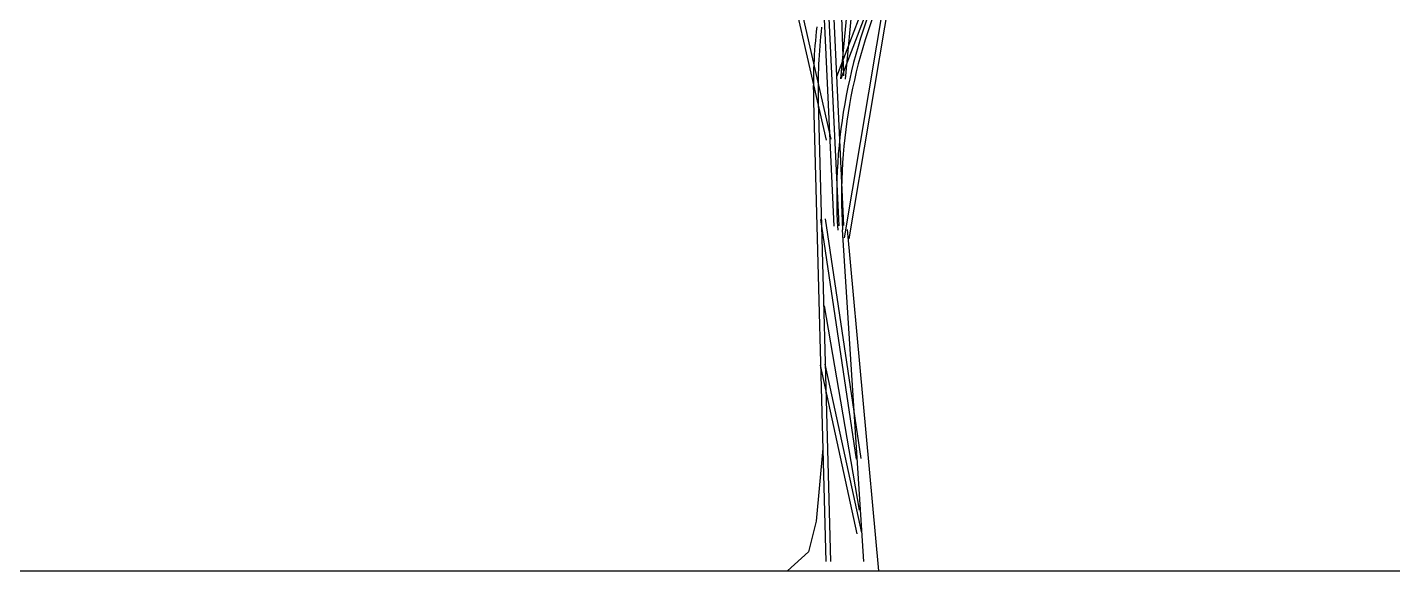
# Model space of a CAD drawing. Header units: millimetres. Extents: x 454 to 24074, y 929 to 15016.
# Drawn here: x 14676 to 17479, y 6044 to 7159 of the extents above; entities that cross this region are included whole.
import ezdxf

# ---------------------------------------------------------------- set-up
doc = ezdxf.new("R2010")
doc.units = ezdxf.units.MM
doc.layers.add('cadblocksdwg.com', color=255, linetype='Continuous')

# ---------------------------------------------------------------- blocks, each defined once
blk = doc.blocks.new('Trees side 013_cad-block.com')
at = {"color": 0}
for p, q in [((214.8, 1979.1), (307.7, 2985.8)), ((234, 1977.3), (326.9, 2984)), ((157, 1731.3), (-122.7, 2957)), ((175.8, 1735.5), (-103.9, 2961.3)), ((547, 2905.7), (196.8, 1985.9)), ((565, 2898.9), (214.8, 1979.1)), ((227.3, 1990.7), (200.5, 2759.7)), ((229, 1338.4), (438.1, 2578.1)), ((248, 1335.2), (457.2, 2574.9)), ((135.2, 2479.7), (187, 1386.4)), ((154.4, 2480.6), (206.3, 1387.3)), ((173.7, 2481.5), (225.5, 1388.2)), ((104.8, 1887), (154.4, 36.6)), ((124.1, 1887.5), (173.7, 37.1)), ((277.3, 448.7), (134.4, 1412.9)), ((296.4, 451.5), (153.4, 1415.7)), ((307.7, 37.1), (221.6, 1371.4)), ((367.3, 0), (240.9, 1372.6)), ((289.8, 243.8), (148.7, 1065.1)), ((279.9, 148.9), (133.4, 827.2)), ((298.8, 153), (152.2, 831.3)), ((142.2, 491.3), (115.3, 199.2)), ((115.3, 199.2), (84.5, 76.2)), ((84.5, 76.2), (0, 0))]:
    blk.add_line(p, q, dxfattribs=at)
for centre, radius, start, end in [((2336.4, 1507.8), 2138.5, 154.547, 183.6902), ((2336.4, 1507.8), 2119.2, 154.547, 183.6902), ((2242.5, 1944.3), 2138.5, 173.4603, 181.5354), ((2242.5, 1944.3), 2119.2, 173.4603, 181.5354)]:
    blk.add_arc(centre, radius, start, end, dxfattribs=at)

msp = doc.modelspace()

# ---------------------------------------------------------------- linework, layer by layer
msp.add_lwpolyline([(671.1, 6044), (23739, 6044)])

# ---------------------------------------------------------------- block references
at = {"layer": 'cadblocksdwg.com', "xscale": 0.5103099452236204, "yscale": 0.5103099452236204, "zscale": 0.5103099452236204}
msp.add_blockref('Trees side 013_cad-block.com', (16236.2, 6044), dxfattribs=at)

doc.saveas('drawing.dxf')
